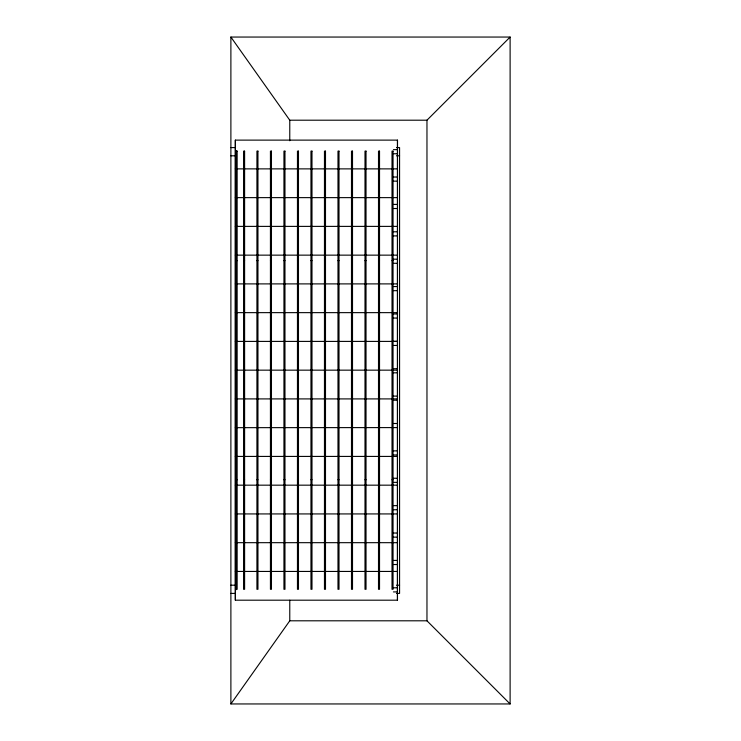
<?xml version="1.0" encoding="UTF-8"?>
<svg xmlns="http://www.w3.org/2000/svg" width="741" height="741" viewBox="0 0 741 741"><rect width="100%" height="100%" fill="white"/><g stroke="black" fill="none" stroke-linecap="round" stroke-linejoin="round"><path stroke-width="1.11" d="M230.886 703.95L230.886 37.05L510.114 37.05L510.114 703.95L230.886 703.95L289.768 620.801L289.768 600.256M510.114 703.95L426.964 620.801L426.964 120.199L510.114 37.05M230.886 37.05L289.768 120.199L426.964 120.199M397.482 140.123L235.323 140.123L235.323 600.191L397.482 600.191L397.482 140.123L397.435 600.191M230.886 147.589L235.508 147.589M396.5 147.589L399.575 147.589L399.575 593.411L396.5 593.411M393.415 149.645L397.528 149.645M393.415 153.748L397.528 153.748M230.886 155.805L235.508 155.805M396.5 155.805L399.575 155.805M235.323 168.874L397.482 168.874M236.009 176.886L236.009 180.721M393.415 177.025L397.528 177.025M235.657 177.868L235.657 179.192M393.415 181.137L397.528 181.137M235.323 197.634L397.482 197.634M236.009 204.266L236.009 208.101M393.415 204.414L397.528 204.414M235.657 205.248L235.657 206.572M393.415 208.517L397.528 208.517M235.323 226.385L397.482 226.385M236.009 231.655L236.009 235.49M393.415 231.794L397.528 231.794M235.657 232.637L235.657 233.961M393.415 235.907L397.528 235.907M235.323 255.145L397.482 255.145M236.009 259.044L236.009 262.87M393.415 259.183L397.528 259.183M235.657 260.017L235.657 261.341M236.12 260.675L237.148 260.675M243.576 260.675L244.604 260.675M256.923 260.675L257.951 260.675M270.437 260.675L271.456 260.675M283.942 260.675L284.97 260.675M297.456 260.675L298.475 260.675M310.961 260.675L311.989 260.675M324.465 260.675L325.494 260.675M337.979 260.675L339.007 260.675M351.484 260.675L352.512 260.675M364.998 260.675L366.026 260.675M378.503 260.675L379.531 260.675M392.017 260.675L393.045 260.675M393.415 263.287L397.528 263.287M235.323 283.896L397.482 283.896M236.009 286.424L236.009 290.259M393.415 286.563L397.528 286.563M235.657 287.406L235.657 288.731M393.415 290.676L397.528 290.676M235.323 312.646L397.482 312.646M236.009 313.814L236.009 317.648M393.415 313.952L397.528 313.952M235.657 314.795L235.657 316.111M393.415 318.056L397.528 318.056M236.009 341.193L236.009 345.028M393.415 341.332L397.528 341.332M235.323 341.406L397.482 341.406M235.657 342.175L235.657 343.5M393.415 345.445L397.528 345.445M236.009 368.583L236.009 372.417M393.415 368.722L397.528 368.722M235.657 369.564L235.657 370.88M235.323 370.157L397.482 370.157M393.415 372.825L397.528 372.825M236.009 395.963L236.009 399.797M393.415 396.102L397.528 396.102M235.657 396.944L235.657 398.269M235.323 398.908L397.482 398.908M393.415 400.214L397.528 400.214M236.009 423.352L236.009 427.187M393.415 423.491L397.528 423.491M235.657 424.334L235.657 425.649M235.323 427.668L397.528 427.594M236.009 450.732L236.009 454.566M393.415 450.871L397.528 450.871M235.657 451.714L235.657 453.038M393.415 454.983L397.528 454.983M235.323 456.419L397.482 456.419M236.009 478.121L236.009 481.956M393.415 478.26L397.528 478.26M235.657 479.103L235.657 480.427M236.12 479.76L237.148 479.76M243.576 479.76L244.604 479.76M256.923 479.76L257.951 479.76M270.437 479.76L271.456 479.76M283.942 479.76L284.97 479.76M297.456 479.76L298.475 479.76M310.961 479.76L311.989 479.76M324.465 479.76L325.494 479.76M337.979 479.76L339.007 479.76M351.484 479.76L352.512 479.76M364.998 479.76L366.026 479.76M378.503 479.76L379.531 479.76M392.017 479.76L393.045 479.76M393.415 482.363L397.528 482.363M235.323 485.17L397.482 485.17M236.009 505.501L236.009 509.336M393.415 505.649L397.528 505.649M235.657 506.483L235.657 507.807M393.415 509.752L397.528 509.752M235.323 513.93L397.482 513.93M236.009 532.89L236.009 536.725M393.415 533.029L397.528 533.029M235.657 533.872L235.657 535.197M393.415 537.142L397.528 537.142M235.323 542.681L397.482 542.681M236.009 560.27L236.009 564.105M393.415 560.418L397.528 560.418M235.657 561.252L235.657 562.576M393.415 564.522L397.528 564.522M235.323 571.441L397.482 571.441M230.886 585.195L235.508 585.195M396.5 585.195L399.575 585.195M393.415 587.798L397.528 587.798M393.415 591.911L397.528 591.911M230.886 593.411L235.508 593.411M289.768 620.801L426.964 620.801M289.768 120.199L289.768 140.744M235.369 140.123L235.369 600.191M235.87 150.479L235.657 151.803L235.87 150.479M237.148 151.136L236.12 151.136L236.12 589.299L237.148 589.299L237.148 151.136M244.604 151.136L243.576 151.136L243.576 589.299L244.604 589.299L244.604 151.136M257.951 151.136L256.923 151.136L256.923 589.299L257.951 589.299L257.951 151.136M271.456 151.136L270.437 151.136L270.437 589.299L271.456 589.299L271.456 151.136M284.97 151.136L283.942 151.136L283.942 589.299L284.97 589.299L284.97 151.136M298.475 151.136L297.456 151.136L297.456 589.299L298.475 589.299L298.475 151.136M311.989 151.136L310.961 151.136L310.961 589.299L311.989 589.299L311.989 151.136M325.494 151.136L324.465 151.136L324.465 589.299L325.494 589.299L325.494 151.136M339.007 151.136L337.979 151.136L337.979 589.299L339.007 589.299L339.007 151.136M352.512 151.136L351.484 151.136L351.484 589.299L352.512 589.299L352.512 151.136M366.026 151.136L364.998 151.136L364.998 589.299L366.026 589.299L366.026 151.136M379.531 151.136L378.503 151.136L378.503 589.299L379.531 589.299L379.531 151.136M393.045 151.136L392.017 151.136L392.017 589.299L393.045 589.299L393.045 151.136M235.87 588.641L235.657 589.966L235.87 588.641"/></g></svg>
